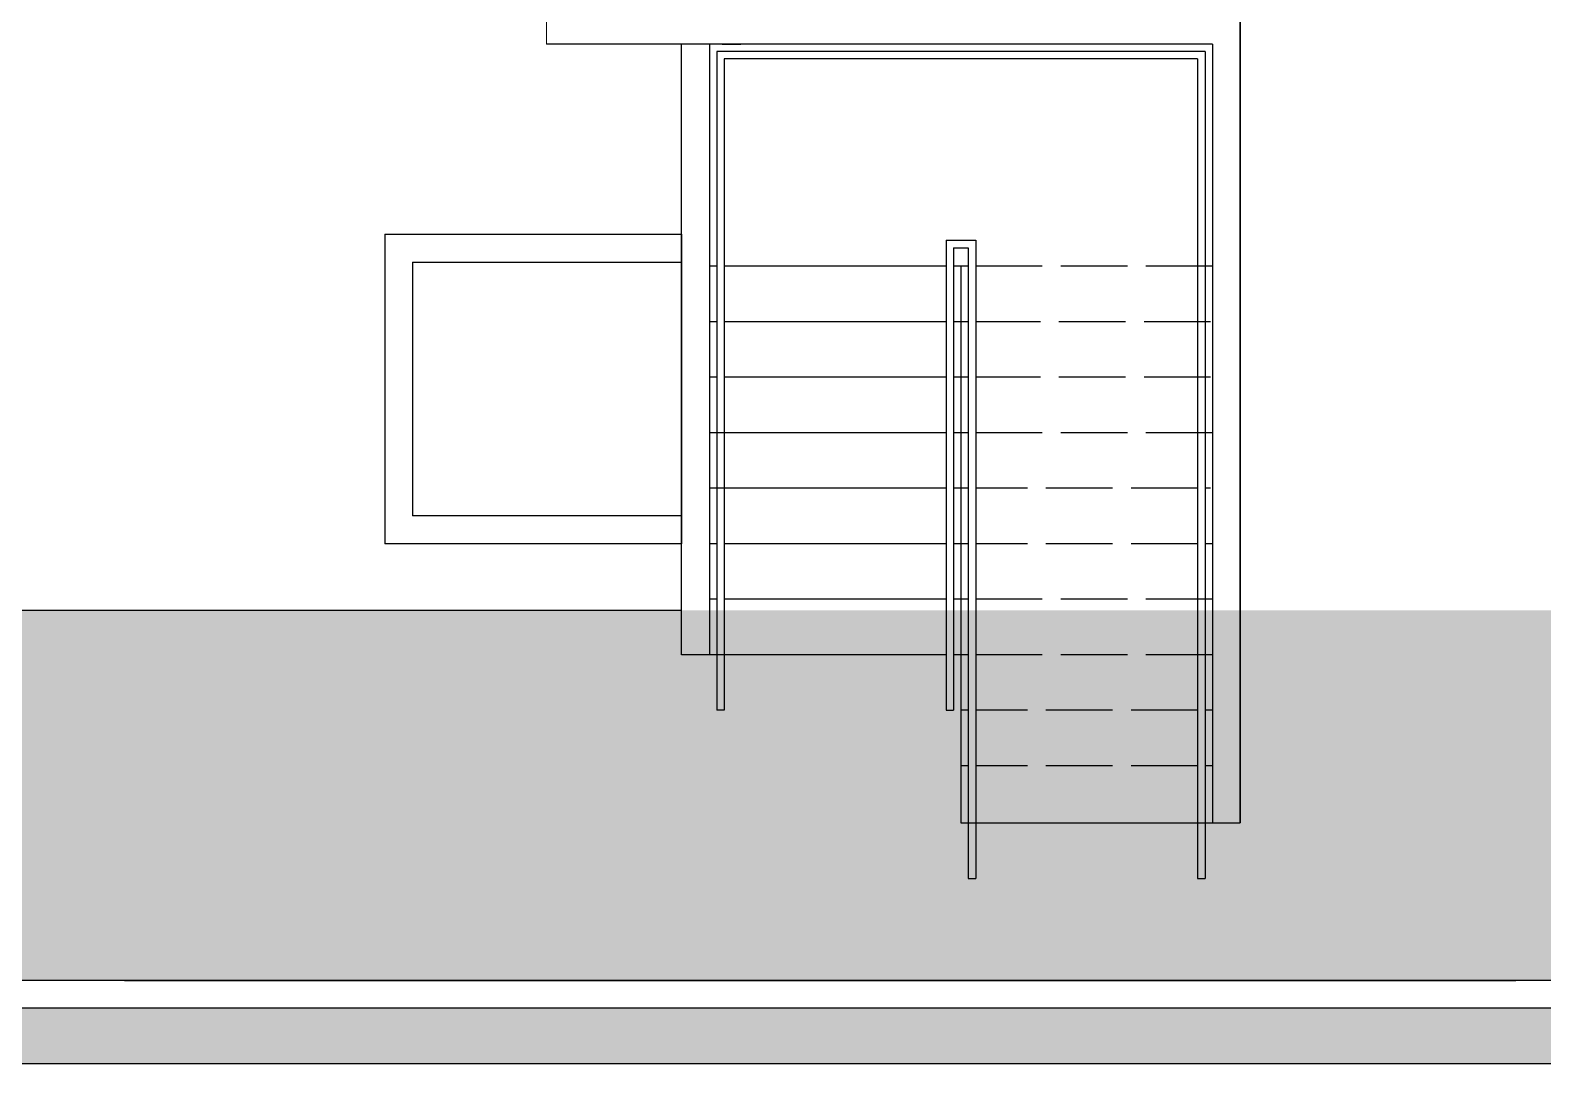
# Model space of a CAD drawing. Header units: inches. Extents: x -55 to 235, y -47 to 159.
# Drawn here: x 182.67 to 190.84, y -5.14 to 0.44 of the extents above; entities that cross this region are included whole.
import ezdxf

# ---------------------------------------------------------------- set-up
doc = ezdxf.new("R2010")
doc.units = ezdxf.units.IN
doc.header["$LTSCALE"] = 0.03
doc.header["$MEASUREMENT"] = 0
doc.linetypes.add('ACAD_ISO02W100', pattern=[15, 12, -3])
doc.layers.add('01', color=7, linetype='Continuous')

msp = doc.modelspace()

# ---------------------------------------------------------------- hatches: boundary and pattern name
h = msp.add_hatch(color=254)
h.dxf.hatch_style = 1
h.paths.add_polyline_path([(219.8721, -2.6941), (167.3376, -2.6941), (167.3376, -4.6941), (219.8721, -4.6941)])
h = msp.add_hatch()
h.set_pattern_fill('AR-SAND', scale=0.05)
h.set_pattern_definition([(37.5, (0, -0.15), (-0.003149668, 0.096341188), [0, -0.076, 0, -0.085, 0, -0.08125]), (7.5, (0, -0.15), (0.088488835, 0.1411073), [0, -0.041, 0, -0.0685, 0, -0.02625]), (327.5, (-0.0615, -0.15), (0.155707093, 0.000282953), [0, -0.025, 0, -0.09, 0, -0.1175]), (317.5, (-0.0615, -0.15), (0.15030633, 0.04388378), [0, -0.0125, 0, -0.059, 0, -0.0675])])
h.paths.add_polyline_path([(165.3373, -5.1441), (165.3373, -4.8441), (164.8873, -4.8441), (164.8873, -5.1441)])
h.paths.add_polyline_path([(165.3373, -4.8441), (165.3373, -5.1441), (220.3221, -5.1441), (220.3221, -4.8441)])

# ---------------------------------------------------------------- linework, layer by layer
for p, q in [((189.2086, -3.8428), (189.2086, 0.5165)), ((189.2086, 0.5165), (189.2086, -3.8428)), ((189.0586, 0.3665), (185.4586, 0.3665)), ((186.1886, -2.9335), (186.1886, 0.3665)), ((189.0586, 0.3665), (186.3386, 0.3665)), ((186.3386, 0.3665), (186.3386, -2.9335)), ((186.4086, 0.3665), (186.5086, 0.3665)), ((189.0586, 0.3665), (189.0586, -3.8428)), ((189.0186, 0.3265), (186.3786, 0.3265)), ((186.3786, 0.3265), (186.3786, -3.2335)), ((188.9786, 0.2865), (186.4186, 0.2865)), ((186.4186, 0.2865), (186.4186, -3.2335)), ((188.9786, 0.2865), (188.9786, -4.1428)), ((189.0186, 0.3265), (189.0186, -4.1428)), ((184.5834, -0.6614), (184.5834, -2.3335)), ((187.6186, -0.6935), (187.6186, -3.2335)), ((187.6186, -0.6935), (187.7786, -0.6935)), ((187.6586, -0.7335), (187.6586, -3.2335)), ((187.6586, -0.7335), (187.7386, -0.7335)), ((187.7386, -0.7335), (187.7386, -4.1428)), ((187.7786, -0.6935), (187.7786, -4.1428)), ((184.7334, -0.8114), (184.7334, -2.1835)), ((186.3786, -0.8335), (186.3386, -0.8335)), ((187.6186, -0.8335), (186.4186, -0.8335)), ((187.6986, -0.8335), (187.6586, -0.8335)), ((187.7386, -0.8335), (187.6986, -0.8335)), ((187.6986, -0.8335), (187.6986, -3.8428)), ((186.3786, -1.1335), (186.3386, -1.1335)), ((187.6186, -1.1335), (186.4186, -1.1335)), ((187.6986, -1.1335), (187.6586, -1.1335)), ((187.7386, -1.1335), (187.6986, -1.1335)), ((186.3786, -1.4335), (186.3386, -1.4335)), ((187.6186, -1.4335), (186.4186, -1.4335)), ((187.6986, -1.4335), (187.6586, -1.4335)), ((187.7386, -1.4335), (187.6986, -1.4335)), ((187.6186, -1.7335), (186.3386, -1.7335)), ((187.6986, -1.7335), (187.6586, -1.7335)), ((187.7386, -1.7335), (187.6986, -1.7335)), ((187.6186, -2.0335), (186.3386, -2.0335)), ((187.6986, -2.0335), (187.6586, -2.0335)), ((187.7386, -2.0335), (187.6986, -2.0335)), ((189.0486, -2.0335), (189.0186, -2.0335)), ((186.3786, -2.3335), (186.3386, -2.3335)), ((187.6186, -2.3335), (186.4186, -2.3335)), ((187.6986, -2.3335), (187.6586, -2.3335)), ((187.7386, -2.3335), (187.6986, -2.3335)), ((189.0586, -2.3335), (189.0186, -2.3335)), ((186.1886, -2.6941), (167.3376, -2.6941)), ((186.3786, -2.6335), (186.3386, -2.6335)), ((187.6186, -2.6335), (186.4186, -2.6335)), ((187.6986, -2.6335), (187.6586, -2.6335)), ((187.7386, -2.6335), (187.6986, -2.6335)), ((187.6186, -2.9335), (186.1886, -2.9335)), ((186.3986, -2.9335), (186.2486, -2.9335)), ((187.7386, -2.9335), (187.6586, -2.9335)), ((187.6986, -2.9335), (187.6586, -2.9335)), ((186.4186, -3.2335), (186.3786, -3.2335)), ((187.6186, -3.2335), (187.6586, -3.2335)), ((187.7386, -3.2335), (187.6986, -3.2335)), ((189.0586, -3.2335), (189.0186, -3.2335)), ((187.7386, -3.5335), (187.6986, -3.5335)), ((189.0586, -3.5335), (189.0186, -3.5335)), ((187.6986, -3.8428), (189.2086, -3.8428)), ((187.7386, -4.1428), (187.7786, -4.1428)), ((188.9786, -4.1428), (189.0186, -4.1428)), ((219.8721, -4.6941), (165.3373, -4.6941)), ((183.1767, -4.6941), (190.6995, -4.6941)), ((183.1767, -4.6941), (184.6534, -4.6941)), ((220.0221, -4.8441), (165.1873, -4.8441)), ((220.3221, -5.1441), (164.8873, -5.1441))]:
    msp.add_line(p, q)
at = {"linetype": 'ACAD_ISO02W100'}
for p, q in [((189.0586, -0.8335), (187.7786, -0.8335)), ((189.0486, -1.1335), (187.7786, -1.1335)), ((189.0486, -1.4335), (187.7786, -1.4335)), ((189.0586, -1.7335), (187.7786, -1.7335)), ((188.9786, -2.0335), (187.7786, -2.0335)), ((188.9786, -2.3335), (187.7786, -2.3335)), ((189.0586, -2.6335), (187.7786, -2.6335)), ((189.0586, -2.9335), (187.7786, -2.9335)), ((188.9786, -3.2335), (187.7786, -3.2335)), ((188.9786, -3.5335), (187.7786, -3.5335))]:
    msp.add_line(p, q, dxfattribs=at)
for points in [[(184.5834, -0.6614), (186.1886, -0.6614), (186.1886, -2.3335), (184.5834, -2.3335)], [(184.7334, -0.8114), (186.1886, -0.8114), (186.1886, -2.1835), (184.7334, -2.1835)]]:
    msp.add_lwpolyline(points)
at = {"layer": '01', "lineweight": 0}
msp.add_line((185.4586, 0.3665), (185.4586, 1.6415), dxfattribs=at)
at = {"layer": '01'}
msp.add_line((189.2086, 1.5715), (189.2086, 0.3665), dxfattribs=at)

doc.saveas('drawing.dxf')
